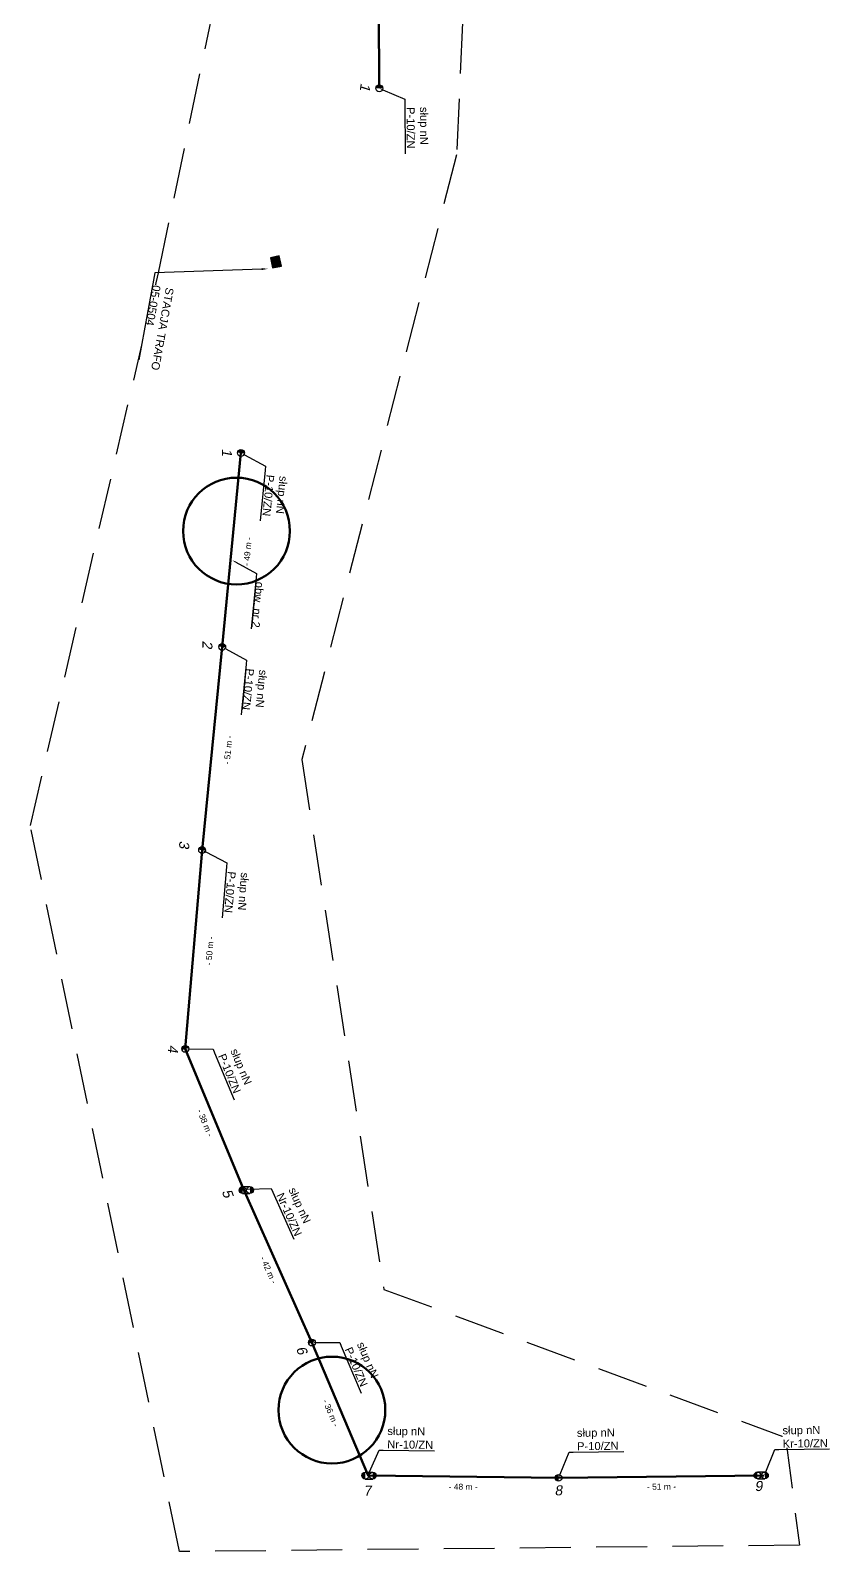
# Model space of a CAD drawing. Header units: millimetres. Extents: x 7530081 to 7533485, y 5764674 to 5768549.
# Drawn here: x 7532395.3 to 7532595, y 5765381.3 to 5765761.5 of the extents above; entities that cross this region are included whole.
import ezdxf
from ezdxf import colors
from ezdxf.entities.mleader import LeaderData, LeaderLine
from ezdxf.math import Vec2, Vec3

# ---------------------------------------------------------------- set-up
doc = ezdxf.new("R2010")
doc.units = ezdxf.units.MM
doc.linetypes.add('DASHED', pattern=[19.05, 12.7, -6.35])
for name, color, linetype, lineweight in [('!TELE', 3, 'Continuous', 50), ('!wymiary', 7, 'Continuous', 25), ('_numery', 7, 'Continuous', 40), ('_PRZEWIESZENIA', 6, 'Continuous', 50)]:
    doc.layers.add(name, color=color, linetype=linetype, lineweight=lineweight)
for name, color, linetype in [('!trafo', 6, 'DASHED'), ('_arkusze model', 7, 'Continuous'), ('_MM LINIA Sn', 40, 'Continuous'), ('_MM opisy', 7, 'Continuous'), ('_MM slupy', 5, 'Continuous'), ('_mm trafo', 3, 'Continuous')]:
    doc.layers.add(name, color=color, linetype=linetype)
doc.layers.get('_arkusze model').off()
doc.styles.get("Standard").update_dxf_attribs({"font": 'ARIAL.TTF'})
doc.dimstyles.new('opis linie', dxfattribs={"dimtxt": 1.5, "dimasz": 0.18, "dimexe": 0.18, "dimexo": 0.0625, "dimgap": 2.5, "dimtad": 4, "dimdec": 0, "dimzin": 0, "dimdsep": 46, "dimtxsty": 'Standard', "dimcen": 0.09, "dimse1": 1, "dimse2": 1, "dimsd1": 1, "dimsd2": 1, "dimclrt": 256, "dimadec": 0, "dimazin": 0, "dimtfac": 1, "dimtdec": 0, "dimtofl": 0, "dimtmove": 0, "dimatfit": 3, "dimfxl": 1, "dimtfill": 1, "dimtolj": 1, "dimtzin": 0, "dimarcsym": 0})

# ---------------------------------------------------------------- blocks, each defined once
blk = doc.blocks.new('ZN')
at = {"layer": '_MM slupy', "transparency": 33554687}
h = blk.add_hatch(color=256, dxfattribs=at)
h.dxf.hatch_style = 1
h.paths.add_polyline_path([(0, -0.86), (0, 0.86, 1)])
at = {"layer": '_MM slupy'}
blk.add_circle((0, 0), 0.857, dxfattribs=at)
blk = doc.blocks.new('R')
at = {"layer": '_MM slupy', "transparency": 33554687}
h = blk.add_hatch(color=256, dxfattribs=at)
h.dxf.hatch_style = 1
h.paths.add_polyline_path([(-0.93, -0.86), (-0.93, 0.86, 1)])
h = blk.add_hatch(color=256, dxfattribs=at)
h.dxf.hatch_style = 1
h.paths.add_polyline_path([(0.93, 0.86), (0.93, -0.86, 1)])
at = {"layer": '_MM slupy'}
for points in [[(-0.93, 0.86), (0.93, 0.86)], [(-0.93, -0.86), (0.93, -0.86)]]:
    blk.add_lwpolyline(points, dxfattribs=at)
for centre in [(-0.93, 0), (0.93, 0)]:
    blk.add_circle(centre, 0.857, dxfattribs=at)
blk = doc.blocks.new('*D453')
at = {"layer": '!wymiary', "insert": (7532478.36, 5765766.72), "char_height": 1.5, "attachment_point": 5, "rotation": 270.2612, "bg_fill": 3, "box_fill_scale": 1.1, "bg_fill_color": 9, "bg_fill_true_color": 13158600, "bg_fill_transparency": 0}
blk.add_mtext('\\A1;- 39 m -', dxfattribs=at)
blk = doc.blocks.new('*D552')
at = {"layer": '!wymiary', "insert": (7532553.02, 5765397.54), "char_height": 1.5, "attachment_point": 5, "rotation": 0.6799, "bg_fill": 3, "box_fill_scale": 1.1, "bg_fill_color": 9, "bg_fill_true_color": 13158600, "bg_fill_transparency": 0}
blk.add_mtext('\\A1;- 51 m -', dxfattribs=at)
blk = doc.blocks.new('*D553')
at = {"layer": '!wymiary', "insert": (7532503.45, 5765397.51), "char_height": 1.5, "attachment_point": 5, "rotation": 359.3262, "bg_fill": 3, "box_fill_scale": 1.1, "bg_fill_color": 9, "bg_fill_true_color": 13158600, "bg_fill_transparency": 0}
blk.add_mtext('\\A1;- 48 m -', dxfattribs=at)
blk = doc.blocks.new('*D554')
at = {"layer": '!wymiary', "insert": (7532470.34, 5765415.96), "char_height": 1.5, "attachment_point": 5, "rotation": 292.8776, "bg_fill": 3, "box_fill_scale": 1.1, "bg_fill_color": 9, "bg_fill_true_color": 13158600, "bg_fill_transparency": 0}
blk.add_mtext('\\A1;- 36 m -', dxfattribs=at)
blk = doc.blocks.new('*D555')
at = {"layer": '!wymiary', "insert": (7532454.79, 5765451.7), "char_height": 1.5, "attachment_point": 5, "rotation": 294.0803, "bg_fill": 3, "box_fill_scale": 1.1, "bg_fill_color": 9, "bg_fill_true_color": 13158600, "bg_fill_transparency": 0}
blk.add_mtext('\\A1;- 42 m -', dxfattribs=at)
blk = doc.blocks.new('*D556')
at = {"layer": '!wymiary', "insert": (7532438.92, 5765488.45), "char_height": 1.5, "attachment_point": 5, "rotation": 292.5165, "bg_fill": 3, "box_fill_scale": 1.1, "bg_fill_color": 9, "bg_fill_true_color": 13158600, "bg_fill_transparency": 0}
blk.add_mtext('\\A1;- 38 m -', dxfattribs=at)
blk = doc.blocks.new('*D557')
at = {"layer": '!wymiary', "insert": (7532440.09, 5765531.45), "char_height": 1.5, "attachment_point": 5, "rotation": 85.1467, "bg_fill": 3, "box_fill_scale": 1.1, "bg_fill_color": 9, "bg_fill_true_color": 13158600, "bg_fill_transparency": 0}
blk.add_mtext('\\A1;- 50 m -', dxfattribs=at)
blk = doc.blocks.new('*D558')
at = {"layer": '!wymiary', "insert": (7532444.7, 5765581.63), "char_height": 1.5, "attachment_point": 5, "rotation": 84.3643, "bg_fill": 3, "box_fill_scale": 1.1, "bg_fill_color": 9, "bg_fill_true_color": 13158600, "bg_fill_transparency": 0}
blk.add_mtext('\\A1;- 51 m -', dxfattribs=at)
blk = doc.blocks.new('*D559')
at = {"layer": '!wymiary', "insert": (7532449.56, 5765631.25), "char_height": 1.5, "attachment_point": 5, "rotation": 84.4567, "bg_fill": 3, "box_fill_scale": 1.1, "bg_fill_color": 9, "bg_fill_true_color": 13158600, "bg_fill_transparency": 0}
blk.add_mtext('\\A1;- 49 m -', dxfattribs=at)
blk = doc.blocks.new('trafo')
at = {"layer": '_mm trafo'}
h = blk.add_hatch(color=256, dxfattribs=at)
h.dxf.hatch_style = 1
h.paths.add_polyline_path([(-1.15, 1.02), (-0.52, -1.51), (1.64, -0.96), (1.01, 1.59)])
at = {"layer": '_MM LINIA Sn', "color": 2, "lineweight": 60}
for p, q in [((0.58, 0.02), (-0.43, 0.9)), ((-0.32, -0.23), (0.58, 0.02)), ((0.58, -0.92), (-0.32, -0.23)), ((0.55, -0.72), (0.41, -0.9)), ((0.41, -0.9), (0.58, -0.92)), ((0.58, -0.92), (0.55, -0.72))]:
    blk.add_line(p, q, dxfattribs=at)
at = {"layer": '_mm trafo', "flags": 128}
blk.add_lwpolyline([(-0.52, -1.52), (1.64, -0.96), (0.98, 1.58), (-1.17, 0.99), (-0.52, -1.52)], close=True, dxfattribs=at)

msp = doc.modelspace()

# ---------------------------------------------------------------- linework, layer by layer
at = {"layer": '!TELE'}
for points in [[(7532416.88, 5766127.13), (7532439.48, 5766082.5), (7532457.31, 5766050.33), (7532474.03, 5766016.99), (7532480.53, 5765980.73), (7532485.56, 5765938.8), (7532482.01, 5765908.32), (7532482.03, 5765868.66), (7532482.35, 5765825.95), (7532482.29, 5765786.48), (7532482.47, 5765746.99)], [(7532447.91, 5765655.86), (7532443.21, 5765607.41), (7532438.2, 5765556.64), (7532433.98, 5765506.94), (7532448.51, 5765471.89), (7532465.64, 5765433.56), (7532479.67, 5765400.31), (7532527.29, 5765399.75), (7532578.69, 5765400.36)]]:
    msp.add_lwpolyline(points, dxfattribs=at)
at = {"layer": '!trafo', "color": 3}
msp.add_lwpolyline([(7532584.04, 5765409.8), (7532587.5, 5765382.92), (7532432.52, 5765381.32), (7532395.27, 5765562.74), (7532427.31, 5765700.9), (7532470.16, 5765906.75), (7532483, 5765918.13), (7532510.17, 5765915.63), (7532501.8, 5765730.39), (7532463.13, 5765579.24), (7532483.64, 5765446.84), (7532584.04, 5765409.8)], dxfattribs=at)

# ---------------------------------------------------------------- block references
at = {"layer": '_arkusze model', "rotation": 357.3066721443946}
msp.add_blockref('trafo', (7532456.41, 5765703.62), dxfattribs=at)
at = {"layer": '_MM slupy'}
for p, rotation in [((7532482.47, 5765746.99), 270.2611589990387), ((7532447.91, 5765655.86), 264.4567379291701), ((7532438.2, 5765556.64), 265.1466876545609), ((7532433.98, 5765506.94), 292.5164829123569), ((7532465.64, 5765433.56), 292.8775507198285), ((7532527.29, 5765399.75), 0.6799374479880634)]:
    msp.add_blockref('ZN', p, dxfattribs=dict(at, rotation=rotation))

# ---------------------------------------------------------------- next in the draw order: leaders
at = {"layer": '_MM opisy'}
ml = msp.add_multileader_mtext('Standard', dxfattribs=at)
ml.set_content('\\pxql;słup nN\\PP-10/ZN', color=256)
ml.set_leader_properties()
ml.build(insert=Vec2(0, 0))
ml.multileader.update_dxf_attribs({"has_text_frame": 1, "text_left_attachment_type": 5, "text_right_attachment_type": 5, "dogleg_length": 1, "arrow_head_size": 1})
ctx = ml.context
ctx.base_point, ctx.char_height, ctx.arrow_head_size, ctx.landing_gap_size, ctx.plane_origin, ctx.plane_x_axis, ctx.plane_y_axis = Vec3(7532488.89, 5765743.31), 2, 1, 1, Vec3(7532481.06, 5765745.27), Vec3(0.004558, -0.99999), Vec3(0.99999, 0.004558)
ctx.left_attachment, ctx.right_attachment = 5, 5
notes = []
notes.append((ctx, [(0, (1, 1, 0), (7532488.89, 5765744.31), (0.004558, -0.99999), 1, [(0, [(7532482.47, 5765746.99), (7532488.89, 5765744.31)], 0, [])])]))
ctx.mtext.insert, ctx.mtext.text_direction, ctx.mtext.rotation, ctx.mtext.flow_direction = Vec3(7532494.66, 5765742.34), Vec3(0.004558, -0.99999), 4.716947, 5
ctx.mtext.has_bg_fill, ctx.mtext.bg_color, ctx.mtext.bg_scale_factor, ctx.mtext.bg_transparency, ctx.mtext.use_window_bg_color = 1, -1023410175, 1, 0, 1
ml = msp.add_multileader_mtext('Standard', dxfattribs=at)
ml.set_content('\\pxql;słup nN\\PP-10/ZN', color=256)
ml.set_leader_properties()
ml.build(insert=Vec2(0, 0))
ml.multileader.update_dxf_attribs({"has_text_frame": 1, "text_left_attachment_type": 5, "text_right_attachment_type": 5, "dogleg_length": 1, "arrow_head_size": 1})
ctx = ml.context
ctx.base_point, ctx.char_height, ctx.arrow_head_size, ctx.landing_gap_size, ctx.plane_origin, ctx.plane_x_axis, ctx.plane_y_axis = Vec3(7532453.93, 5765651.55), 2, 1, 1, Vec3(7532446.33, 5765654.29), Vec3(-0.096597, -0.995324), Vec3(0.995324, -0.096597)
ctx.left_attachment, ctx.right_attachment = 5, 5
notes.append((ctx, [(0, (1, 1, 0), (7532454.03, 5765652.54), (-0.096597, -0.995324), 1, [(0, [(7532447.91, 5765655.86), (7532454.03, 5765652.54)], 0, [])])]))
ctx.mtext.insert, ctx.mtext.text_direction, ctx.mtext.rotation, ctx.mtext.flow_direction = Vec3(7532459.57, 5765649.99), Vec3(-0.096597, -0.995324), 4.615641, 5
ctx.mtext.has_bg_fill, ctx.mtext.bg_color, ctx.mtext.bg_scale_factor, ctx.mtext.bg_transparency, ctx.mtext.use_window_bg_color = 1, -1023410175, 1, 0, 1
ml = msp.add_multileader_mtext('Standard', dxfattribs=at)
ml.set_content('\\pxql;słup nN\\PP-10/ZN', color=256)
ml.set_leader_properties()
ml.build(insert=Vec2(0, 0))
ml.multileader.update_dxf_attribs({"has_text_frame": 1, "text_left_attachment_type": 5, "text_right_attachment_type": 5, "dogleg_length": 1, "arrow_head_size": 1})
ctx = ml.context
ctx.base_point, ctx.char_height, ctx.arrow_head_size, ctx.landing_gap_size, ctx.plane_origin, ctx.plane_x_axis, ctx.plane_y_axis = Vec3(7532444.27, 5765552.4), 2, 1, 1, Vec3(7532436.64, 5765555.05), Vec3(-0.084605, -0.996415), Vec3(0.996415, -0.084605)
ctx.left_attachment, ctx.right_attachment = 5, 5
notes.append((ctx, [(0, (1, 1, 0), (7532444.35, 5765553.4), (-0.084605, -0.996415), 1, [(0, [(7532438.2, 5765556.64), (7532444.35, 5765553.4)], 0, [])])]))
ctx.mtext.insert, ctx.mtext.text_direction, ctx.mtext.rotation, ctx.mtext.flow_direction = Vec3(7532449.93, 5765550.92), Vec3(-0.084605, -0.996415), 4.627683, 5
ctx.mtext.has_bg_fill, ctx.mtext.bg_color, ctx.mtext.bg_scale_factor, ctx.mtext.bg_transparency, ctx.mtext.use_window_bg_color = 1, -1023410175, 1, 0, 1
ml = msp.add_multileader_mtext('Standard', dxfattribs=at)
ml.set_content('\\pxql;słup nN\\PP-10/ZN', color=256)
ml.set_leader_properties()
ml.build(insert=Vec2(0, 0))
ml.multileader.update_dxf_attribs({"has_text_frame": 1, "text_left_attachment_type": 5, "text_right_attachment_type": 5, "dogleg_length": 1, "arrow_head_size": 1})
ctx = ml.context
ctx.base_point, ctx.char_height, ctx.arrow_head_size, ctx.landing_gap_size, ctx.plane_origin, ctx.plane_x_axis, ctx.plane_y_axis = Vec3(7532441.32, 5765505.97), 2, 1, 1, Vec3(7532433.33, 5765504.81), Vec3(0.382949, -0.923769), Vec3(0.923769, 0.382949)
ctx.left_attachment, ctx.right_attachment = 5, 5
notes.append((ctx, [(0, (1, 1, 0), (7532440.94, 5765506.89), (0.382949, -0.923769), 1, [(0, [(7532433.98, 5765506.94), (7532440.94, 5765506.89)], 0, [])])]))
ctx.mtext.insert, ctx.mtext.text_direction, ctx.mtext.rotation, ctx.mtext.flow_direction = Vec3(7532447.06, 5765507.26), Vec3(0.382949, -0.923769), 5.105376, 5
ctx.mtext.has_bg_fill, ctx.mtext.bg_color, ctx.mtext.bg_scale_factor, ctx.mtext.bg_transparency, ctx.mtext.use_window_bg_color = 1, -1023410175, 1, 0, 1
ml = msp.add_multileader_mtext('Standard', dxfattribs=at)
ml.set_content('\\pxql;słup nN\\PNr-10/ZN', color=256)
ml.set_leader_properties()
ml.build(insert=Vec2(0, 0))
ml.multileader.update_dxf_attribs({"has_text_frame": 1, "text_left_attachment_type": 5, "text_right_attachment_type": 5, "dogleg_length": 1, "arrow_head_size": 1})
ctx = ml.context
ctx.base_point, ctx.char_height, ctx.arrow_head_size, ctx.landing_gap_size, ctx.plane_origin, ctx.plane_x_axis, ctx.plane_y_axis = Vec3(7532455.87, 5765471.12), 2, 1, 1, Vec3(7532447.91, 5765469.74), Vec3(0.408016, -0.912975), Vec3(0.912975, 0.408016)
ctx.left_attachment, ctx.right_attachment = 5, 5
notes.append((ctx, [(0, (1, 1, 0), (7532455.46, 5765472.03), (0.408016, -0.912975), 1, [(0, [(7532448.51, 5765471.89), (7532455.46, 5765472.03)], 0, [])])]))
ctx.mtext.insert, ctx.mtext.text_direction, ctx.mtext.rotation, ctx.mtext.flow_direction = Vec3(7532461.58, 5765472.57), Vec3(0.408016, -0.912975), 5.132669, 5
ctx.mtext.has_bg_fill, ctx.mtext.bg_color, ctx.mtext.bg_scale_factor, ctx.mtext.bg_transparency, ctx.mtext.use_window_bg_color = 1, -1023410175, 1, 0, 1
ml = msp.add_multileader_mtext('Standard', dxfattribs=at)
ml.set_content('\\pxql;słup nN\\PP-10/ZN', color=256)
ml.set_leader_properties()
ml.build(insert=Vec2(0, 0))
ml.multileader.update_dxf_attribs({"has_text_frame": 1, "text_left_attachment_type": 5, "text_right_attachment_type": 5, "dogleg_length": 1, "arrow_head_size": 1})
ctx = ml.context
ctx.base_point, ctx.char_height, ctx.arrow_head_size, ctx.landing_gap_size, ctx.plane_origin, ctx.plane_x_axis, ctx.plane_y_axis = Vec3(7532472.98, 5765432.63), 2, 1, 1, Vec3(7532465, 5765431.43), Vec3(0.388763, -0.921338), Vec3(0.921338, 0.388763)
ctx.left_attachment, ctx.right_attachment = 5, 5
notes.append((ctx, [(0, (1, 1, 0), (7532472.6, 5765433.55), (0.388763, -0.921338), 1, [(0, [(7532465.64, 5765433.56), (7532472.6, 5765433.55)], 0, [])])]))
ctx.mtext.insert, ctx.mtext.text_direction, ctx.mtext.rotation, ctx.mtext.flow_direction = Vec3(7532478.69, 5765433.95), Vec3(0.388763, -0.921338), 5.111678, 5
ctx.mtext.has_bg_fill, ctx.mtext.bg_color, ctx.mtext.bg_scale_factor, ctx.mtext.bg_transparency, ctx.mtext.use_window_bg_color = 1, -1023410175, 1, 0, 1
ml = msp.add_multileader_mtext('Standard', dxfattribs=at)
ml.set_content('\\pxql;słup nN\\PNr-10/ZN', color=256)
ml.set_leader_properties()
ml.build(insert=Vec2(0, 0))
ml.multileader.update_dxf_attribs({"has_text_frame": 1, "text_left_attachment_type": 5, "text_right_attachment_type": 5, "dogleg_length": 1, "arrow_head_size": 1})
ctx = ml.context
ctx.base_point, ctx.char_height, ctx.arrow_head_size, ctx.landing_gap_size, ctx.plane_origin, ctx.plane_x_axis, ctx.plane_y_axis = Vec3(7532483.45, 5765406.67), 2, 1, 1, Vec3(7532481.37, 5765398.87), Vec3(0.999931, -0.011759), Vec3(0.011759, 0.999931)
ctx.left_attachment, ctx.right_attachment = 5, 5
notes.append((ctx, [(0, (1, 1, 0), (7532482.45, 5765406.68), (0.999931, -0.011759), 1, [(0, [(7532479.67, 5765400.31), (7532482.45, 5765406.68)], 0, [])])]))
ctx.mtext.insert, ctx.mtext.text_direction, ctx.mtext.rotation, ctx.mtext.flow_direction = Vec3(7532484.52, 5765412.46), Vec3(0.999931, -0.011759), 6.271426, 5
ctx.mtext.has_bg_fill, ctx.mtext.bg_color, ctx.mtext.bg_scale_factor, ctx.mtext.bg_transparency, ctx.mtext.use_window_bg_color = 1, -1023410175, 1, 0, 1
ml = msp.add_multileader_mtext('Standard', dxfattribs=at)
ml.set_content('\\pxql;słup nN\\PP-10/ZN', color=256)
ml.set_leader_properties()
ml.build(insert=Vec2(0, 0))
ml.multileader.update_dxf_attribs({"has_text_frame": 1, "text_left_attachment_type": 5, "text_right_attachment_type": 5, "dogleg_length": 1, "arrow_head_size": 1})
ctx = ml.context
ctx.base_point, ctx.char_height, ctx.arrow_head_size, ctx.landing_gap_size, ctx.plane_origin, ctx.plane_x_axis, ctx.plane_y_axis = Vec3(7532530.92, 5765406.2), 2, 1, 1, Vec3(7532529.02, 5765398.35), Vec3(0.99993, 0.011867), Vec3(-0.011867, 0.99993)
ctx.left_attachment, ctx.right_attachment = 5, 5
notes.append((ctx, [(0, (1, 1, 0), (7532529.92, 5765406.19), (0.99993, 0.011867), 1, [(0, [(7532527.29, 5765399.75), (7532529.92, 5765406.19)], 0, [])])]))
ctx.mtext.insert, ctx.mtext.text_direction, ctx.mtext.rotation, ctx.mtext.flow_direction = Vec3(7532531.86, 5765411.98), Vec3(0.99993, 0.011867), 0.011867, 5
ctx.mtext.has_bg_fill, ctx.mtext.bg_color, ctx.mtext.bg_scale_factor, ctx.mtext.bg_transparency, ctx.mtext.use_window_bg_color = 1, -1023410175, 1, 0, 1
ml = msp.add_multileader_mtext('Standard', dxfattribs=at)
ml.set_content('\\pxql;słup nN\\PKr-10/ZN', color=256)
ml.set_leader_properties()
ml.build(insert=Vec2(0, 0))
ml.multileader.update_dxf_attribs({"has_text_frame": 1, "text_left_attachment_type": 5, "text_right_attachment_type": 5, "dogleg_length": 1, "arrow_head_size": 1})
ctx = ml.context
ctx.base_point, ctx.char_height, ctx.arrow_head_size, ctx.landing_gap_size, ctx.plane_origin, ctx.plane_x_axis, ctx.plane_y_axis = Vec3(7532582.32, 5765406.81), 2, 1, 1, Vec3(7532580.42, 5765398.96), Vec3(0.99993, 0.011867), Vec3(-0.011867, 0.99993)
ctx.left_attachment, ctx.right_attachment = 5, 5
notes.append((ctx, [(0, (1, 1, 0), (7532581.32, 5765406.8), (0.99993, 0.011867), 1, [(0, [(7532578.69, 5765400.36), (7532581.32, 5765406.8)], 0, [])])]))
ctx.mtext.insert, ctx.mtext.text_direction, ctx.mtext.rotation, ctx.mtext.flow_direction = Vec3(7532583.25, 5765412.62), Vec3(0.99993, 0.011867), 0.011867, 5
ctx.mtext.has_bg_fill, ctx.mtext.bg_color, ctx.mtext.bg_scale_factor, ctx.mtext.bg_transparency, ctx.mtext.use_window_bg_color = 1, -1023410175, 1, 0, 1
at = {"layer": '_mm trafo', "color": 3}
ml = msp.add_multileader_mtext('Standard', dxfattribs=at)
ml.set_content('STACJA TRAFO\\P05-0504', color=3)
ml.set_leader_properties()
ml.build(insert=Vec2(0, 0))
ml.multileader.update_dxf_attribs({"has_text_frame": 1, "text_left_attachment_type": 5, "text_right_attachment_type": 5, "dogleg_length": 1, "arrow_head_size": 1.5})
ctx = ml.context
ctx.base_point, ctx.char_height, ctx.arrow_head_size, ctx.plane_origin, ctx.plane_x_axis, ctx.plane_y_axis = Vec3(7532426.17, 5765699.92), 2, 1.5, Vec3(7532423.75, 5765704.65), Vec3(-0.17864, -0.983914), Vec3(0.983914, -0.17864)
ctx.left_attachment, ctx.right_attachment, ctx.attachment_type = 5, 5, 2
notes.append((ctx, [(0, (1, 1, 0), (7532426.35, 5765700.91), (-0.17864, -0.983914), 1, [(0, [(7532454.6, 5765701.87)], 0, [])])]))
ctx.mtext.insert, ctx.mtext.text_direction, ctx.mtext.rotation, ctx.mtext.flow_direction = Vec3(7532431.14, 5765696.99), Vec3(-0.17864, -0.983914), 4.532785, 5
ctx.mtext.has_bg_fill, ctx.mtext.bg_color, ctx.mtext.bg_scale_factor, ctx.mtext.bg_transparency, ctx.mtext.use_window_bg_color = 1, -1073741824, 1, 0, 1
for ctx, leaders in notes:
    for number, flags, end, landing, length, lines in leaders:
        leader = LeaderData()
        leader.index, (leader.has_last_leader_line, leader.has_dogleg_vector, leader.attachment_direction) = number, flags
        leader.last_leader_point, leader.dogleg_vector, leader.dogleg_length = Vec3(end), Vec3(landing), length
        for number, points, colour, breaks in lines:
            line = LeaderLine()
            line.index, line.vertices, line.color, line.breaks = number, Vec3.list(points), colors.encode_raw_color(colour), breaks
            leader.lines.append(line)
        ctx.leaders.append(leader)

# ---------------------------------------------------------------- next in the draw order: block references
at = {"layer": '!TELE'}
for p in [(7532449.22, 5765471.67), (7532479.92, 5765400.31), (7532577.94, 5765400.35)]:
    msp.add_blockref('R', p, dxfattribs=at)

# ---------------------------------------------------------------- next in the draw order: dimensions: what is measured, and where the dimension line sits
at = {"layer": '!wymiary'}
dim = msp.add_aligned_dim(p1=(7532482.29, 5765786.48), p2=(7532482.47, 5765746.99), distance=-0.75, dimstyle='opis linie', override={"dimpost": '- <> m -'}, dxfattribs=at)
dim.commit()
dim.dimension.update_dxf_attribs({"geometry": '*D453', "text_midpoint": (7532478.36, 5765766.72)})

# ---------------------------------------------------------------- next in the draw order: texts
at = {"layer": '_numery', "oblique": 10}
msp.add_text('1', height=2.5, rotation=262.3894, dxfattribs=at).set_placement((7532477.87, 5765748.4))

# ---------------------------------------------------------------- next in the draw order: dimensions: what is measured, and where the dimension line sits
at = {"layer": '!wymiary'}
dim = msp.add_aligned_dim(p1=(7532578.69, 5765400.36), p2=(7532527.29, 5765399.75), distance=-0.75, dimstyle='opis linie', override={"dimpost": '- <> m -'}, dxfattribs=at)
dim.commit()
dim.dimension.update_dxf_attribs({"geometry": '*D552', "text_midpoint": (7532553.02, 5765397.54)})

# ---------------------------------------------------------------- next in the draw order: texts
at = {"layer": '_numery', "oblique": 10}
msp.add_text('9', height=2.5, rotation=1.8107, dxfattribs=at).set_placement((7532576.36, 5765396.42))

# ---------------------------------------------------------------- next in the draw order: dimensions: what is measured, and where the dimension line sits
at = {"layer": '!wymiary'}
dim = msp.add_aligned_dim(p1=(7532527.29, 5765399.75), p2=(7532479.67, 5765400.31), distance=-0.75, dimstyle='opis linie', override={"dimpost": '- <> m -'}, dxfattribs=at)
dim.commit()
dim.dimension.update_dxf_attribs({"geometry": '*D553', "text_midpoint": (7532503.45, 5765397.51)})

# ---------------------------------------------------------------- next in the draw order: texts
at = {"layer": '_numery', "oblique": 10}
for s, p in [('7', (7532478.6, 5765395.25)), ('8', (7532526.33, 5765395.34))]:
    msp.add_text(s, height=2.5, rotation=1.8107, dxfattribs=at).set_placement(p)

# ---------------------------------------------------------------- next in the draw order: dimensions: what is measured, and where the dimension line sits
at = {"layer": '!wymiary'}
dim = msp.add_aligned_dim(p1=(7532479.67, 5765400.31), p2=(7532465.64, 5765433.56), distance=-0.75, dimstyle='opis linie', override={"dimpost": '- <> m -'}, dxfattribs=at)
dim.commit()
dim.dimension.update_dxf_attribs({"geometry": '*D554', "text_midpoint": (7532470.34, 5765415.96)})

# ---------------------------------------------------------------- next in the draw order: linework, layer by layer
at = {"layer": '_PRZEWIESZENIA', "color": 3}
msp.add_circle((7532470.64, 5765416.69), 13.34, dxfattribs=at)

# ---------------------------------------------------------------- next in the draw order: dimensions: what is measured, and where the dimension line sits
at = {"layer": '!wymiary'}
dim = msp.add_aligned_dim(p1=(7532465.64, 5765433.56), p2=(7532448.51, 5765471.89), distance=-0.75, dimstyle='opis linie', override={"dimpost": '- <> m -'}, dxfattribs=at)
dim.commit()
dim.dimension.update_dxf_attribs({"geometry": '*D555', "text_midpoint": (7532454.79, 5765451.7)})

# ---------------------------------------------------------------- next in the draw order: texts
at = {"layer": '_numery', "oblique": 10}
msp.add_text('6', height=2.5, rotation=289.5554, dxfattribs=at).set_placement((7532461.64, 5765432.13))

# ---------------------------------------------------------------- next in the draw order: dimensions: what is measured, and where the dimension line sits
at = {"layer": '!wymiary'}
dim = msp.add_aligned_dim(p1=(7532448.51, 5765471.89), p2=(7532433.98, 5765506.94), distance=-0.75, dimstyle='opis linie', override={"dimpost": '- <> m -'}, dxfattribs=at)
dim.commit()
dim.dimension.update_dxf_attribs({"geometry": '*D556', "text_midpoint": (7532438.92, 5765488.45)})

# ---------------------------------------------------------------- next in the draw order: texts
at = {"layer": '_numery', "oblique": 10}
msp.add_text('5', height=2.5, rotation=289.5554, dxfattribs=at).set_placement((7532443.09, 5765471.34))

# ---------------------------------------------------------------- next in the draw order: dimensions: what is measured, and where the dimension line sits
at = {"layer": '!wymiary'}
dim = msp.add_aligned_dim(p1=(7532433.98, 5765506.94), p2=(7532438.2, 5765556.64), distance=-0.75, dimstyle='opis linie', override={"dimpost": '- <> m -'}, dxfattribs=at)
dim.commit()
dim.dimension.update_dxf_attribs({"geometry": '*D557', "text_midpoint": (7532440.09, 5765531.45)})

# ---------------------------------------------------------------- next in the draw order: texts
at = {"layer": '_numery', "oblique": 10}
for s, p in [('3', (7532432.48, 5765558.97)), ('4', (7532429.66, 5765507.97))]:
    msp.add_text(s, height=2.5, rotation=269.2322, dxfattribs=at).set_placement(p)

# ---------------------------------------------------------------- next in the draw order: dimensions: what is measured, and where the dimension line sits
at = {"layer": '!wymiary'}
dim = msp.add_aligned_dim(p1=(7532438.2, 5765556.64), p2=(7532443.21, 5765607.41), distance=-0.75, dimstyle='opis linie', override={"dimpost": '- <> m -'}, dxfattribs=at)
dim.commit()
dim.dimension.update_dxf_attribs({"geometry": '*D558', "text_midpoint": (7532444.7, 5765581.63)})

# ---------------------------------------------------------------- next in the draw order: texts
at = {"layer": '_numery', "oblique": 10}
msp.add_text('2', height=2.5, rotation=269.2322, dxfattribs=at).set_placement((7532438.29, 5765608.97))

# ---------------------------------------------------------------- next in the draw order: dimensions: what is measured, and where the dimension line sits
at = {"layer": '!wymiary'}
dim = msp.add_aligned_dim(p1=(7532443.21, 5765607.41), p2=(7532447.91, 5765655.86), distance=-0.75, dimstyle='opis linie', override={"dimpost": '- <> m -'}, dxfattribs=at)
dim.commit()
dim.dimension.update_dxf_attribs({"geometry": '*D559', "text_midpoint": (7532449.56, 5765631.25)})

# ---------------------------------------------------------------- next in the draw order: block references
at = {"layer": '_MM slupy', "rotation": 264.3642798912646}
msp.add_blockref('ZN', (7532443.21, 5765607.41), dxfattribs=at)

# ---------------------------------------------------------------- next in the draw order: texts
at = {"layer": '_numery', "oblique": 10}
msp.add_text('1', height=2.5, rotation=269.2322, dxfattribs=at).set_placement((7532443.18, 5765656.97))

# ---------------------------------------------------------------- next in the draw order: leaders
at = {"layer": '_MM opisy', "color": 1}
ml = msp.add_multileader_mtext('Standard', dxfattribs=at)
ml.set_content('\\pxql;obw. nr 2', color=1)
ml.set_leader_properties()
ml.build(insert=Vec2(0, 0))
ml.multileader.update_dxf_attribs({"has_text_frame": 1, "text_left_attachment_type": 5, "text_right_attachment_type": 5, "dogleg_length": 1, "arrow_head_size": 1})
ctx = ml.context
ctx.base_point, ctx.char_height, ctx.arrow_head_size, ctx.landing_gap_size, ctx.plane_origin, ctx.plane_x_axis, ctx.plane_y_axis = Vec3(7532451.72, 5765624.75), 2, 1, 1, Vec3(7532444.13, 5765627.5), Vec3(-0.098203, -0.995166), Vec3(0.995166, -0.098203)
ctx.left_attachment, ctx.right_attachment = 5, 5
notes = []
notes.append((ctx, [(0, (1, 1, 0), (7532451.82, 5765625.74), (-0.098203, -0.995166), 1, [(0, [(7532445.71, 5765629.07), (7532451.82, 5765625.74)], 0, [])])]))
ctx.mtext.insert, ctx.mtext.text_direction, ctx.mtext.rotation, ctx.mtext.flow_direction = Vec3(7532453.66, 5765623.55), Vec3(-0.098203, -0.995166), 4.614027, 5
ctx.mtext.has_bg_fill, ctx.mtext.bg_color, ctx.mtext.bg_scale_factor, ctx.mtext.bg_transparency, ctx.mtext.use_window_bg_color = 1, -1023410175, 1, 0, 1
for ctx, leaders in notes:
    for number, flags, end, landing, length, lines in leaders:
        leader = LeaderData()
        leader.index, (leader.has_last_leader_line, leader.has_dogleg_vector, leader.attachment_direction) = number, flags
        leader.last_leader_point, leader.dogleg_vector, leader.dogleg_length = Vec3(end), Vec3(landing), length
        for number, points, colour, breaks in lines:
            line = LeaderLine()
            line.index, line.vertices, line.color, line.breaks = number, Vec3.list(points), colors.encode_raw_color(colour), breaks
            leader.lines.append(line)
        ctx.leaders.append(leader)

# ---------------------------------------------------------------- next in the draw order: linework, layer by layer
at = {"layer": '_PRZEWIESZENIA', "color": 3}
msp.add_circle((7532446.79, 5765636.35), 13.34, dxfattribs=at)

# ---------------------------------------------------------------- next in the draw order: leaders
at = {"layer": '_MM opisy'}
ml = msp.add_multileader_mtext('Standard', dxfattribs=at)
ml.set_content('\\pxql;słup nN\\PP-10/ZN', color=256)
ml.set_leader_properties()
ml.build(insert=Vec2(0, 0))
ml.multileader.update_dxf_attribs({"has_text_frame": 1, "text_left_attachment_type": 5, "text_right_attachment_type": 5, "dogleg_length": 1, "arrow_head_size": 1})
ctx = ml.context
ctx.base_point, ctx.char_height, ctx.arrow_head_size, ctx.landing_gap_size, ctx.plane_origin, ctx.plane_x_axis, ctx.plane_y_axis = Vec3(7532449.22, 5765603.09), 2, 1, 1, Vec3(7532441.63, 5765605.84), Vec3(-0.098203, -0.995166), Vec3(0.995166, -0.098203)
ctx.left_attachment, ctx.right_attachment = 5, 5
notes = []
notes.append((ctx, [(0, (1, 1, 0), (7532449.32, 5765604.08), (-0.098203, -0.995166), 1, [(0, [(7532443.21, 5765607.41), (7532449.32, 5765604.08)], 0, [])])]))
ctx.mtext.insert, ctx.mtext.text_direction, ctx.mtext.rotation, ctx.mtext.flow_direction = Vec3(7532454.5, 5765601.56), Vec3(-0.098203, -0.995166), 4.614027, 5
ctx.mtext.has_bg_fill, ctx.mtext.bg_color, ctx.mtext.bg_scale_factor, ctx.mtext.bg_transparency, ctx.mtext.use_window_bg_color = 1, -1023410175, 1, 0, 1
for ctx, leaders in notes:
    for number, flags, end, landing, length, lines in leaders:
        leader = LeaderData()
        leader.index, (leader.has_last_leader_line, leader.has_dogleg_vector, leader.attachment_direction) = number, flags
        leader.last_leader_point, leader.dogleg_vector, leader.dogleg_length = Vec3(end), Vec3(landing), length
        for number, points, colour, breaks in lines:
            line = LeaderLine()
            line.index, line.vertices, line.color, line.breaks = number, Vec3.list(points), colors.encode_raw_color(colour), breaks
            leader.lines.append(line)
        ctx.leaders.append(leader)

doc.saveas('drawing.dxf')
